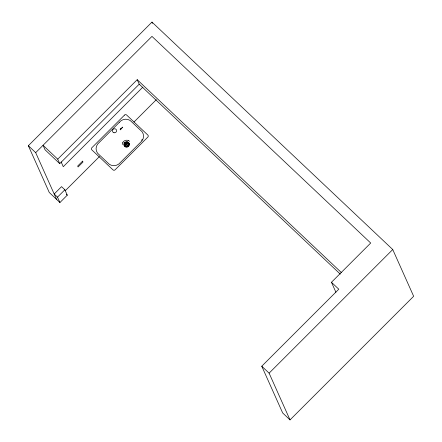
<?xml version="1.0" encoding="UTF-8"?>
<svg xmlns="http://www.w3.org/2000/svg" width="442" height="442" viewBox="0 0 442 442"><rect width="100%" height="100%" fill="white"/><g stroke="black" fill="none" stroke-linecap="round" stroke-linejoin="round"><path stroke-width="0.66" d="M122.279 144.473L122.854 142.368M126.351 144.418L126.644 144.843L126.92 144.523M126.362 144.54L126.545 144.219L126.909 144.457M126.506 144.611L126.887 144.401M141.556 140.423L142.131 139.468M122.854 142.379C123.992 140.401 126.688 139.622 128.705 140.683M122.677 127.108L121.677 128.053M121.749 128.213L122.732 127.23M59.919 202.535L57.504 197.143L54.184 194.005L61.543 186.646L64.864 189.784L67.278 195.176L59.919 202.535L49.255 192.463L28.343 145.716L151.982 22.1L392.745 249.537L413.657 296.284L290.018 419.9L282.676 412.966L261.763 366.219L338.793 289.206L331.456 282.272L370.705 243.028L151.965 36.393L35.686 152.65L56.598 199.397M137.208 79.693L139.219 84.19L59.736 163.656L57.725 159.159L137.208 79.693L341.268 272.46M142.832 87.157L63.272 166.7L61.129 161.905M57.504 197.143L64.864 189.784M65.355 190.64L99.411 156.59M133.954 122.053L156.335 99.677M290.018 419.9L269.106 373.153L392.745 249.537M120.207 129.523L121.29 128.373L120.263 129.65M121.202 128.578L120.174 129.854L121.263 128.705M126.5 144.401L126.81 144.429M126.793 144.821L126.86 144.335L126.5 144.302M128.699 140.678L129.594 141.318M139.219 84.19L340.268 274.112M57.725 159.159L43.045 145.291L45.056 149.788L59.736 163.656M28.343 145.716L35.686 152.65M261.763 366.219L269.106 373.153M66.328 194.281L67.278 195.176M331.456 282.272L335.914 292.245M151.982 22.1L152.54 23.349M126.511 146.219L126.451 147.131L126.092 147.098L126.511 146.219M126.86 146.208L126.799 147.125L127.152 147.064L126.86 146.208M123.97 144.059L123.92 144.407L125.069 144.517L123.97 144.059M128.307 144.761L129.285 144.937L129.329 144.589L128.307 144.761M127.163 141.899L126.865 143.059L126.804 141.865L127.163 141.899M127.495 141.976L127.351 143.169L127.832 142.103L127.495 141.976M126.097 146.131L125.755 147.02L125.423 146.893L126.097 146.131M124.196 143.401L124.058 143.727L125.169 144.109L124.196 143.401M128.208 145.164L129.053 145.595L129.191 145.269L128.208 145.164M128.13 142.263L127.716 143.374L128.418 142.468L128.13 142.263M125.727 145.943L125.119 146.733L124.832 146.529L125.727 145.943M124.594 142.816L124.373 143.103L125.373 143.738L124.594 142.816M128.003 145.534L128.661 146.18L128.882 145.893L128.003 145.534M128.666 142.7L128.009 143.667L128.882 142.97L128.666 142.7M124.506 115.097L91.814 147.783A1.525 1.464 -24.1 0 0 91.814 149.86L112.981 169.861A1.525 1.464 -24.1 0 0 115.124 169.794L147.816 137.114A1.525 1.464 -24.1 0 0 147.816 135.031L126.65 115.036A1.525 1.464 -24.1 0 0 124.506 115.097M119.196 122.484L99.262 142.412A8.017 7.691 -24.1 0 0 99.246 154.799L107.693 162.778A8.017 7.691 -24.1 0 0 120.434 162.407L140.368 142.479A8.017 7.691 -24.1 0 0 140.385 130.092L131.937 122.114A8.017 7.691 -24.1 0 0 119.196 122.484M82.582 161.148L77.676 166.054L78.079 166.954L82.985 162.048L82.582 161.148M129.058 143.258L128.208 144.02L129.197 143.578L129.058 143.258M125.125 142.346L124.837 142.573L125.666 143.435L125.125 142.346M127.71 145.843L128.125 146.65L128.412 146.424L127.71 145.843M125.418 145.667L124.589 146.296L124.368 146.026L125.418 145.667M129.285 143.904L128.307 144.423L129.329 144.252L129.285 143.904M125.76 142.026L125.429 142.169L126.031 143.208L125.76 142.026M127.346 146.07L127.489 146.971L127.826 146.827L127.346 146.07M125.197 145.324L124.196 145.738L124.058 145.418L125.197 145.324M126.456 141.871L126.097 141.932L126.44 143.081L126.456 141.871M125.075 144.926L123.97 145.092L123.92 144.744L125.075 144.926M113.992 132.744A2.094 2.006 -24.1 0 0 116.539 130.197A2.094 2.006 -24.1 0 0 113.064 129.39A2.094 2.006 -24.1 0 0 113.992 132.744M126.313 146.064A1.497 1.437 -24.1 0 0 128.136 144.241A1.497 1.437 -24.1 0 0 125.65 143.667A1.497 1.437 -24.1 0 0 126.313 146.064"/></g></svg>
